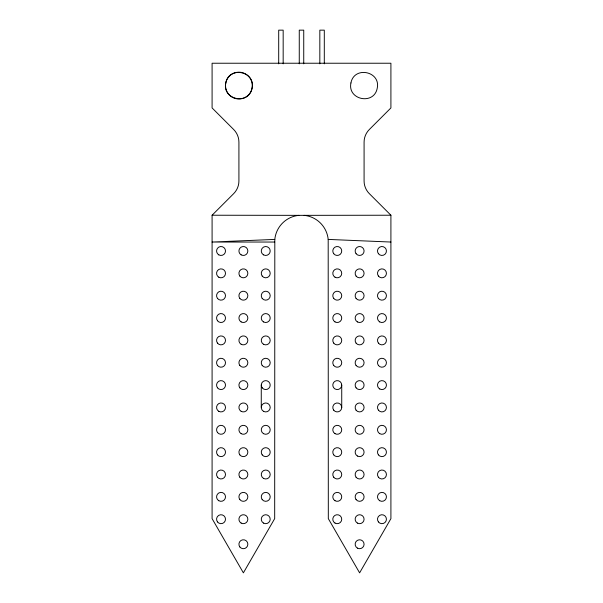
<?xml version="1.0" encoding="UTF-8"?>
<svg xmlns="http://www.w3.org/2000/svg" width="603" height="603" viewBox="0 0 603 603"><rect width="100%" height="100%" fill="white"/><g stroke="black" fill="none" stroke-linecap="round" stroke-linejoin="round"><path stroke-width="0.9" d="M390.91 215.226L369.322 193.638A17.879 17.879 0 0 1 364.084 180.99L364.084 142.165A17.879 17.879 0 0 1 369.322 129.517L390.91 107.937L390.91 63.232L212.09 63.232L212.09 107.937L233.678 129.517A17.879 17.879 0 0 1 238.916 142.165L238.916 180.99A17.879 17.879 0 0 1 233.678 193.638L212.09 215.226L212.09 518.648L243.386 572.85L274.682 518.648L274.81 239.414A26.818 26.818 0 0 1 298.862 215.354L390.91 215.226L390.91 518.648L359.614 572.85L328.318 518.648L328.19 239.414A26.818 26.818 0 0 0 304.138 215.354M274.81 239.414L212.09 242.044L274.682 242.044M212.09 215.226L298.869 215.354M328.19 239.414L390.91 242.044M341.735 385.098A4.47 4.47 0 0 1 335.027 388.965A4.47 4.47 0 0 1 335.027 381.224A4.47 4.47 0 0 1 341.735 385.098L341.735 407.447M324.301 63.835L324.301 30.15L319.831 30.15L319.831 63.835M303.739 63.835L303.739 30.15L299.261 30.15L299.261 63.835M283.169 63.835L283.169 30.15L278.699 30.15L278.699 63.835M261.265 385.098L261.265 407.447M225.763 82.965C222.108 99.97 248.926 105.419 252.069 88.196C255.725 71.192 228.899 65.742 225.763 82.965M350.931 82.965C347.275 99.97 374.101 105.419 377.237 88.196C380.892 71.192 354.074 65.742 350.931 82.965M241.147 523.08A4.47 4.47 0 0 0 247.856 519.206A4.47 4.47 0 0 0 241.147 515.331A4.47 4.47 0 0 0 241.147 523.08M263.503 523.08A4.47 4.47 0 0 0 270.204 519.206A4.47 4.47 0 0 0 263.503 515.331A4.47 4.47 0 0 0 263.503 523.08M218.799 277.207A4.47 4.47 0 0 0 225.507 273.34A4.47 4.47 0 0 0 218.799 269.466A4.47 4.47 0 0 0 218.799 277.207M217.487 298.41A4.47 4.47 0 0 0 225.16 297.4A4.47 4.47 0 0 0 220.449 291.257A4.47 4.47 0 0 0 217.487 298.41M217.487 320.758A4.47 4.47 0 0 0 225.16 319.748A4.47 4.47 0 0 0 220.449 313.605A4.47 4.47 0 0 0 217.487 320.758M262.192 499.578A4.47 4.47 0 0 0 269.865 498.568A4.47 4.47 0 0 0 265.154 492.425A4.47 4.47 0 0 0 262.192 499.578M239.836 499.578A4.47 4.47 0 0 0 247.516 498.568A4.47 4.47 0 0 0 242.798 492.425A4.47 4.47 0 0 0 239.836 499.578M262.192 454.873A4.47 4.47 0 0 0 269.865 453.863A4.47 4.47 0 0 0 265.154 447.72A4.47 4.47 0 0 0 262.192 454.873M239.836 477.222A4.47 4.47 0 0 0 247.516 476.212A4.47 4.47 0 0 0 242.798 470.069A4.47 4.47 0 0 0 239.836 477.222M263.503 478.375A4.47 4.47 0 0 0 270.204 474.501A4.47 4.47 0 0 0 263.503 470.634A4.47 4.47 0 0 0 263.503 478.375M217.487 343.115A4.47 4.47 0 0 0 225.16 342.105A4.47 4.47 0 0 0 220.449 335.961A4.47 4.47 0 0 0 217.487 343.115M217.487 365.463A4.47 4.47 0 0 0 225.16 364.453A4.47 4.47 0 0 0 220.449 358.31A4.47 4.47 0 0 0 217.487 365.463M217.487 387.819A4.47 4.47 0 0 0 225.16 386.809A4.47 4.47 0 0 0 220.449 380.666A4.47 4.47 0 0 0 217.487 387.819M218.799 411.321A4.47 4.47 0 0 0 225.507 407.447A4.47 4.47 0 0 0 218.799 403.573A4.47 4.47 0 0 0 218.799 411.321M217.487 432.517A4.47 4.47 0 0 0 225.16 431.507A4.47 4.47 0 0 0 220.449 425.364A4.47 4.47 0 0 0 217.487 432.517M217.487 454.873A4.47 4.47 0 0 0 225.16 453.863A4.47 4.47 0 0 0 220.449 447.72A4.47 4.47 0 0 0 217.487 454.873M217.487 477.222A4.47 4.47 0 0 0 225.16 476.212A4.47 4.47 0 0 0 220.449 470.069A4.47 4.47 0 0 0 217.487 477.222M218.799 500.724A4.47 4.47 0 0 0 225.507 496.857A4.47 4.47 0 0 0 218.799 492.983A4.47 4.47 0 0 0 218.799 500.724M217.487 521.927A4.47 4.47 0 0 0 225.16 520.917A4.47 4.47 0 0 0 220.449 514.774A4.47 4.47 0 0 0 217.487 521.927M239.836 546.959A4.47 4.47 0 0 0 247.516 545.949A4.47 4.47 0 0 0 242.798 539.806A4.47 4.47 0 0 0 239.836 546.959M218.799 254.858A4.47 4.47 0 0 0 225.507 250.984A4.47 4.47 0 0 0 218.799 247.117A4.47 4.47 0 0 0 218.799 254.858M241.147 254.858A4.47 4.47 0 0 0 247.856 250.984A4.47 4.47 0 0 0 241.147 247.117A4.47 4.47 0 0 0 241.147 254.858M263.503 254.858A4.47 4.47 0 0 0 270.204 250.984A4.47 4.47 0 0 0 263.503 247.117A4.47 4.47 0 0 0 263.503 254.858M239.836 276.061A4.47 4.47 0 0 0 247.516 275.051A4.47 4.47 0 0 0 242.798 268.908A4.47 4.47 0 0 0 239.836 276.061M262.192 276.061A4.47 4.47 0 0 0 269.865 275.051A4.47 4.47 0 0 0 265.154 268.908A4.47 4.47 0 0 0 262.192 276.061M241.147 344.26A4.47 4.47 0 0 0 247.856 340.394A4.47 4.47 0 0 0 241.147 336.519A4.47 4.47 0 0 0 241.147 344.26M263.503 321.912A4.47 4.47 0 0 0 270.204 318.037A4.47 4.47 0 0 0 263.503 314.171A4.47 4.47 0 0 0 263.503 321.912M241.147 321.912A4.47 4.47 0 0 0 247.856 318.037A4.47 4.47 0 0 0 241.147 314.171A4.47 4.47 0 0 0 241.147 321.912M262.192 298.41A4.47 4.47 0 0 0 269.865 297.4A4.47 4.47 0 0 0 265.154 291.257A4.47 4.47 0 0 0 262.192 298.41M239.836 298.41A4.47 4.47 0 0 0 247.516 297.4A4.47 4.47 0 0 0 242.798 291.257A4.47 4.47 0 0 0 239.836 298.41M262.192 365.463A4.47 4.47 0 0 0 269.865 364.453A4.47 4.47 0 0 0 265.154 358.31A4.47 4.47 0 0 0 262.192 365.463M239.836 365.463A4.47 4.47 0 0 0 247.516 364.453A4.47 4.47 0 0 0 242.798 358.31A4.47 4.47 0 0 0 239.836 365.463M263.503 344.26A4.47 4.47 0 0 0 270.204 340.394A4.47 4.47 0 0 0 263.503 336.519A4.47 4.47 0 0 0 263.503 344.26M239.836 387.819A4.47 4.47 0 0 0 247.516 386.809A4.47 4.47 0 0 0 242.798 380.666A4.47 4.47 0 0 0 239.836 387.819M262.192 387.819A4.47 4.47 0 0 0 269.865 386.809A4.47 4.47 0 0 0 265.154 380.666A4.47 4.47 0 0 0 262.192 387.819M239.836 454.873A4.47 4.47 0 0 0 247.516 453.863A4.47 4.47 0 0 0 242.798 447.72A4.47 4.47 0 0 0 239.836 454.873M263.503 433.67A4.47 4.47 0 0 0 270.204 429.796A4.47 4.47 0 0 0 263.503 425.929A4.47 4.47 0 0 0 263.503 433.67M241.147 433.67A4.47 4.47 0 0 0 247.856 429.796A4.47 4.47 0 0 0 241.147 425.929A4.47 4.47 0 0 0 241.147 433.67M263.503 411.321A4.47 4.47 0 0 0 270.204 407.447A4.47 4.47 0 0 0 263.503 403.573A4.47 4.47 0 0 0 263.503 411.321M241.147 411.321A4.47 4.47 0 0 0 247.856 407.447A4.47 4.47 0 0 0 241.147 403.573A4.47 4.47 0 0 0 241.147 411.321M230.075 95.666A13.409 13.409 0 0 0 252.069 88.196A13.409 13.409 0 0 0 234.605 72.88A13.409 13.409 0 0 0 230.075 95.666M357.383 523.08A4.47 4.47 0 0 0 364.084 519.206A4.47 4.47 0 0 0 357.383 515.331A4.47 4.47 0 0 0 357.383 523.08M335.027 523.08A4.47 4.47 0 0 0 341.735 519.206A4.47 4.47 0 0 0 335.027 515.331A4.47 4.47 0 0 0 335.027 523.08M378.42 276.061A4.47 4.47 0 0 0 386.093 275.051A4.47 4.47 0 0 0 381.382 268.908A4.47 4.47 0 0 0 378.42 276.061M378.42 298.41A4.47 4.47 0 0 0 386.093 297.4A4.47 4.47 0 0 0 381.382 291.257A4.47 4.47 0 0 0 378.42 298.41M379.732 321.912A4.47 4.47 0 0 0 386.44 318.037A4.47 4.47 0 0 0 379.732 314.171A4.47 4.47 0 0 0 379.732 321.912M335.027 500.724A4.47 4.47 0 0 0 341.735 496.857A4.47 4.47 0 0 0 335.027 492.983A4.47 4.47 0 0 0 335.027 500.724M356.072 499.578A4.47 4.47 0 0 0 363.745 498.568A4.47 4.47 0 0 0 359.034 492.425A4.47 4.47 0 0 0 356.072 499.578M333.715 454.873A4.47 4.47 0 0 0 341.396 453.863A4.47 4.47 0 0 0 336.678 447.72A4.47 4.47 0 0 0 333.715 454.873M356.072 477.222A4.47 4.47 0 0 0 363.745 476.212A4.47 4.47 0 0 0 359.034 470.069A4.47 4.47 0 0 0 356.072 477.222M333.715 477.222A4.47 4.47 0 0 0 341.396 476.212A4.47 4.47 0 0 0 336.678 470.069A4.47 4.47 0 0 0 333.715 477.222M378.42 343.115A4.47 4.47 0 0 0 386.093 342.105A4.47 4.47 0 0 0 381.382 335.961A4.47 4.47 0 0 0 378.42 343.115M378.42 365.463A4.47 4.47 0 0 0 386.093 364.453A4.47 4.47 0 0 0 381.382 358.31A4.47 4.47 0 0 0 378.42 365.463M379.732 388.965A4.47 4.47 0 0 0 386.44 385.098A4.47 4.47 0 0 0 379.732 381.224A4.47 4.47 0 0 0 379.732 388.965M378.42 410.168A4.47 4.47 0 0 0 386.093 409.158A4.47 4.47 0 0 0 381.382 403.015A4.47 4.47 0 0 0 378.42 410.168M379.732 433.67A4.47 4.47 0 0 0 386.44 429.796A4.47 4.47 0 0 0 379.732 425.929A4.47 4.47 0 0 0 379.732 433.67M378.42 454.873A4.47 4.47 0 0 0 386.093 453.863A4.47 4.47 0 0 0 381.382 447.72A4.47 4.47 0 0 0 378.42 454.873M378.42 477.222A4.47 4.47 0 0 0 386.093 476.212A4.47 4.47 0 0 0 381.382 470.069A4.47 4.47 0 0 0 378.42 477.222M379.732 500.724A4.47 4.47 0 0 0 386.44 496.857A4.47 4.47 0 0 0 379.732 492.983A4.47 4.47 0 0 0 379.732 500.724M378.42 521.927A4.47 4.47 0 0 0 386.093 520.917A4.47 4.47 0 0 0 381.382 514.774A4.47 4.47 0 0 0 378.42 521.927M357.383 548.112A4.47 4.47 0 0 0 364.084 544.238A4.47 4.47 0 0 0 357.383 540.371A4.47 4.47 0 0 0 357.383 548.112M378.42 253.705A4.47 4.47 0 0 0 386.093 252.695A4.47 4.47 0 0 0 381.382 246.552A4.47 4.47 0 0 0 378.42 253.705M356.072 253.705A4.47 4.47 0 0 0 363.745 252.695A4.47 4.47 0 0 0 359.034 246.552A4.47 4.47 0 0 0 356.072 253.705M333.715 253.705A4.47 4.47 0 0 0 341.396 252.695A4.47 4.47 0 0 0 336.678 246.552A4.47 4.47 0 0 0 333.715 253.705M356.072 276.061A4.47 4.47 0 0 0 363.745 275.051A4.47 4.47 0 0 0 359.034 268.908A4.47 4.47 0 0 0 356.072 276.061M335.027 277.207A4.47 4.47 0 0 0 341.735 273.34A4.47 4.47 0 0 0 335.027 269.466A4.47 4.47 0 0 0 335.027 277.207M356.072 343.115A4.47 4.47 0 0 0 363.745 342.105A4.47 4.47 0 0 0 359.034 335.961A4.47 4.47 0 0 0 356.072 343.115M335.027 321.912A4.47 4.47 0 0 0 341.735 318.037A4.47 4.47 0 0 0 335.027 314.171A4.47 4.47 0 0 0 335.027 321.912M357.383 321.912A4.47 4.47 0 0 0 364.084 318.037A4.47 4.47 0 0 0 357.383 314.171A4.47 4.47 0 0 0 357.383 321.912M333.715 298.41A4.47 4.47 0 0 0 341.396 297.4A4.47 4.47 0 0 0 336.678 291.257A4.47 4.47 0 0 0 333.715 298.41M356.072 298.41A4.47 4.47 0 0 0 363.745 297.4A4.47 4.47 0 0 0 359.034 291.257A4.47 4.47 0 0 0 356.072 298.41M333.715 365.463A4.47 4.47 0 0 0 341.396 364.453A4.47 4.47 0 0 0 336.678 358.31A4.47 4.47 0 0 0 333.715 365.463M356.072 365.463A4.47 4.47 0 0 0 363.745 364.453A4.47 4.47 0 0 0 359.034 358.31A4.47 4.47 0 0 0 356.072 365.463M333.715 343.115A4.47 4.47 0 0 0 341.396 342.105A4.47 4.47 0 0 0 336.678 335.961A4.47 4.47 0 0 0 333.715 343.115M356.072 387.819A4.47 4.47 0 0 0 363.745 386.809A4.47 4.47 0 0 0 359.034 380.666A4.47 4.47 0 0 0 356.072 387.819M357.383 456.019A4.47 4.47 0 0 0 364.084 452.152A4.47 4.47 0 0 0 357.383 448.278A4.47 4.47 0 0 0 357.383 456.019M335.027 433.67A4.47 4.47 0 0 0 341.735 429.796A4.47 4.47 0 0 0 335.027 425.929A4.47 4.47 0 0 0 335.027 433.67M357.383 433.67A4.47 4.47 0 0 0 364.084 429.796A4.47 4.47 0 0 0 357.383 425.929A4.47 4.47 0 0 0 357.383 433.67M333.715 410.168A4.47 4.47 0 0 0 341.396 409.158A4.47 4.47 0 0 0 336.678 403.015A4.47 4.47 0 0 0 333.715 410.168M356.072 410.168A4.47 4.47 0 0 0 363.745 409.158A4.47 4.47 0 0 0 359.034 403.015A4.47 4.47 0 0 0 356.072 410.168"/></g></svg>
